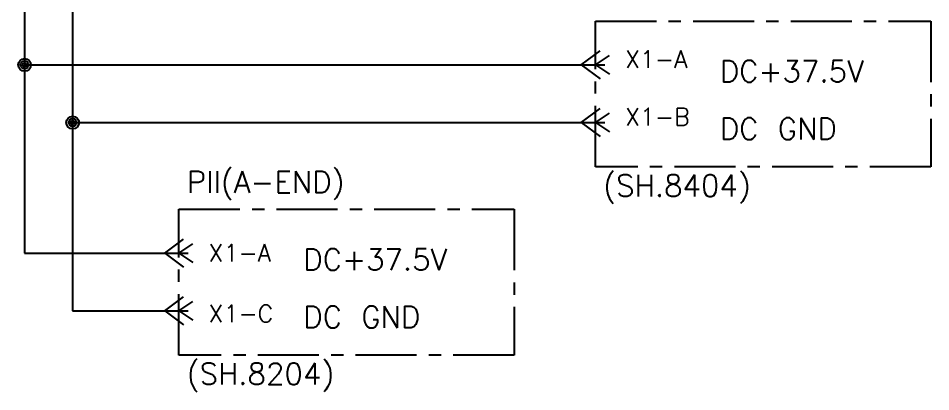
# Model space of a CAD drawing. Header units: millimetres. Extents: x 1015 to 1574, y -507 to -76.
# Drawn here: x 1357.9 to 1452.8, y -386.8 to -348 of the extents above; entities that cross this region are included whole.
import ezdxf
from ezdxf.enums import TextEntityAlignment as Align

# ---------------------------------------------------------------- set-up
doc = ezdxf.new("R2010")
doc.units = ezdxf.units.MM
doc.linetypes.add('CENTER', pattern=[50.8, 31.75, -6.35, 6.35, -6.35])
doc.layers.add('DC+', color=1, linetype='Continuous')
doc.layers.add('SYMS', color=7, linetype='Continuous')
doc.styles.get("Standard").update_dxf_attribs({"font": 'txt.shx', "bigfont": 'whgtxt.shx'})
doc.styles.add('WD', font='romans.shx')

# ---------------------------------------------------------------- blocks, each defined once
blk = doc.blocks.new('HCN1JP')
for p, q in [((-0.0625, 0), (0.0625, 0.0938)), ((0.0312, 0), (0.125, 0.0625)), ((-0.0625, 0), (0.0625, -0.0938)), ((0.0312, 0), (0.125, -0.0625)), ((0.0312, 0), (0.0938, 0))]:
    blk.add_line(p, q)
at = {"style": 'WD', "width": 0.7}
for tag, p in [('INST', (0.1562, 0.8498)), ('LOC', (0.1562, 0.6802)), ('DESC1', (0.1562, 0.5105)), ('DESC2', (0.1562, 0.3543))]:
    blk.add_attdef(tag, p, '', height=0.125, dxfattribs=at)
at = {"style": 'WD'}
for tag, p, height in [('TAG1', (0.1562, 0.0938), 0.125), ('X2LINK', (0.0625, 0.125), 0.01), ('X8LINK', (0.0625, -0.125), 0.01)]:
    blk.add_attdef(tag, p, '', height=height, dxfattribs=at)
for tag, p, height, flags in [('FAMILY', (0.2047, 0.0586), 0.01, 9), ('X4TERMDESC02', (-0.0813, 0.0258), 0.01, 1), ('X4TERM02', (-0.0625, 0), 0.0125, 1), ('X1TERM01', (0.0938, 0), 0.0125, 1), ('X1TERMDESC01', (0.1079, 0.0211), 0.01, 1)]:
    blk.add_attdef(tag, p, '', height=height, dxfattribs=dict(at, flags=flags))
at = {"linetype": 'Continuous', "style": 'WD', "flags": 9}
for tag, p in [('MFG', (0.2903, 0.0575)), ('CAT', (0.2922, 0.0769)), ('ASSYCODE', (0.2908, 0.0372))]:
    blk.add_attdef(tag, text='', height=0.01, dxfattribs=at).set_placement(p, align=Align.CENTER)
at = {"linetype": 'Continuous', "style": 'WD', "flags": 8}
blk.add_attdef('TERM02', text='', height=0.125, dxfattribs=at).set_placement((-0.0625, -0.047), align=Align.TOP_RIGHT)
blk.add_attdef('TERM01', text='', height=0.125, dxfattribs=at).set_placement((0.1562, -0.047), align=Align.TOP_LEFT)
blk = doc.blocks.new('WDDOT')
for radius in [0.03, 0.0187, 0.00929]:
    blk.add_circle((0, 0), radius)

msp = doc.modelspace()

# ---------------------------------------------------------------- linework, layer by layer
for p, q in [((1358.525, -309.032), (1358.525, -372.391)), ((1363.525, -319.646), (1363.525, -378.391))]:
    msp.add_line(p, q)
at = {"color": 1, "linetype": 'CENTER', "ltscale": 0.2}
for points in [[(1417.905, -348.255), (1452.798, -348.255), (1452.798, -363.423), (1417.905, -363.423)], [(1374.578, -367.836), (1409.47, -367.836), (1409.47, -383.005), (1374.578, -383.005)]]:
    msp.add_lwpolyline(points, close=True, dxfattribs=at)
at = {"layer": 'DC+', "color": 0}
for p, q in [((1358.525, -352.809), (1417.905, -352.809)), ((1363.525, -358.809), (1417.905, -358.809)), ((1358.525, -372.391), (1374.578, -372.391)), ((1363.525, -378.391), (1374.578, -378.391))]:
    msp.add_line(p, q, dxfattribs=at)

# ---------------------------------------------------------------- block references
at = {"layer": 'SYMS'}
for name, p, xscale, yscale, zscale in [('WDDOT', (1358.525, -352.809), 22, 22, 22), ('HCN1JP', (1417.418, -352.809), 15.57742597156926, 15.57742597156926, 15.57742597156926), ('HCN1JP', (1417.418, -358.809), 15.57742597156926, 15.57742597156926, 15.57742597156926), ('WDDOT', (1363.525, -358.809), 22, 22, 22), ('HCN1JP', (1374.091, -372.391), 15.57742597156926, 15.57742597156926, 15.57742597156926), ('HCN1JP', (1374.091, -378.391), 15.57742597156926, 15.57742597156926, 15.57742597156926)]:
    msp.add_blockref(name, p, dxfattribs=dict(at, xscale=xscale, yscale=yscale, zscale=zscale))

# ---------------------------------------------------------------- texts
at = {"color": 0}
for s, height, p in [('X1-A', 1.8, (1421.009, -352.23)), ('DC+37.5V', 2.24, (1430.846, -353.474)), ('X1-B', 1.8, (1421.009, -358.214)), ('DC GND', 2.24, (1430.846, -359.458)), ('X1-A', 1.8, (1377.681, -372.381)), ('DC+37.5V', 2.24, (1387.519, -373.055)), ('X1-C', 1.8, (1377.681, -378.693)), ('DC GND', 2.24, (1387.519, -379.039))]:
    msp.add_text(s, height=height, dxfattribs=at).set_placement(p, align=Align.MIDDLE_LEFT)
for s, p in [('PII(A-END)', (1375.384, -366.117)), ('(SH.8404)', (1418.712, -366.496)), ('(SH.8204)', (1375.384, -386.077))]:
    msp.add_text(s, height=2.24, dxfattribs=at).set_placement(p)

doc.saveas('drawing.dxf')
